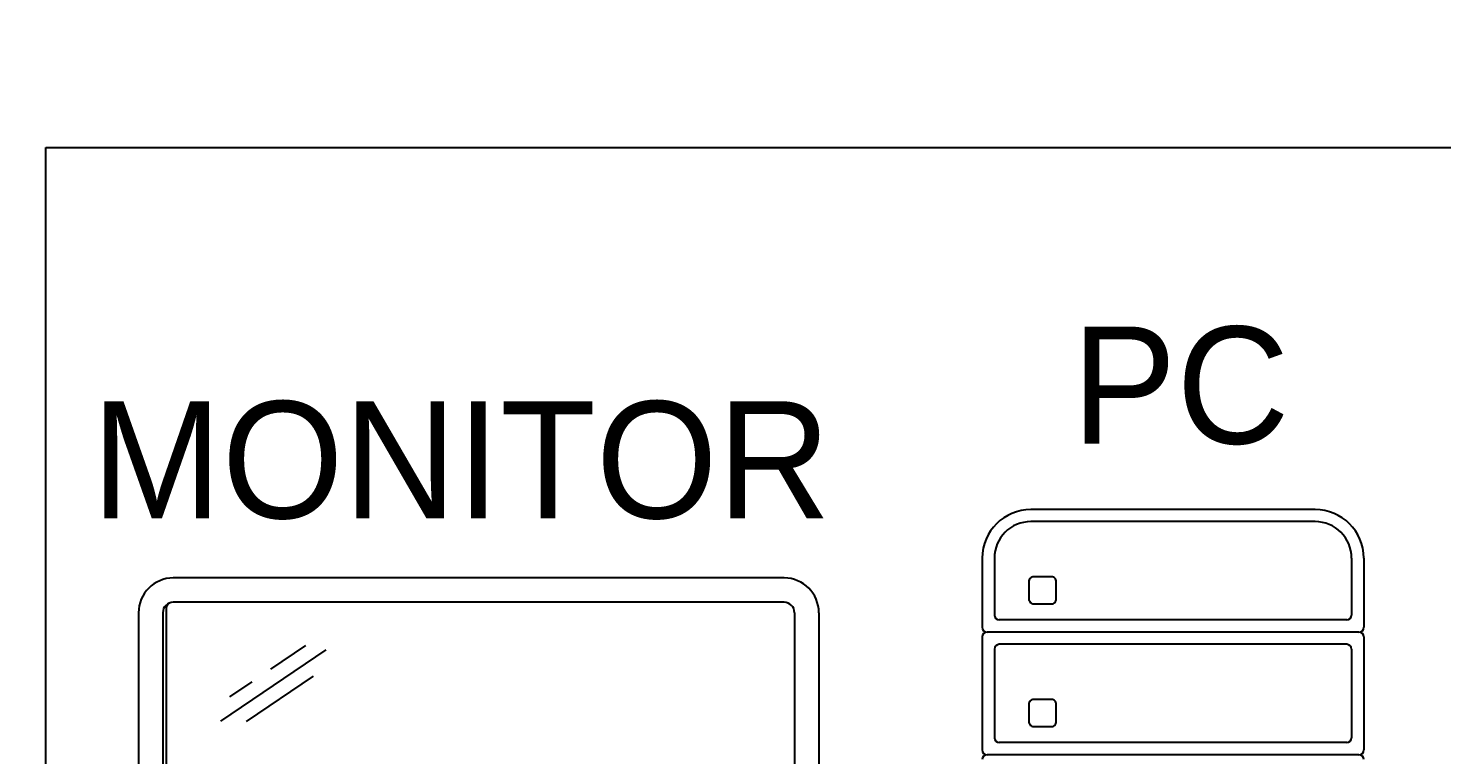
# Model space of a CAD drawing. Header units: millimetres. Extents: x 1282755 to 1285234, y -1758265 to -1757672.
# Drawn here: x 1284198.251 to 1284202.655, y -1757891.824 to -1757889.56 of the extents above; entities that cross this region are included whole.
import ezdxf

# ---------------------------------------------------------------- set-up
doc = ezdxf.new("R2010")
doc.units = ezdxf.units.MM
doc.layers.add('MR', color=7, linetype='Continuous')
doc.styles.add('새굴림', font='NGULIM.TTF')

# ---------------------------------------------------------------- blocks, each defined once
blk = doc.blocks.new('방재실(계통도)')
at = {"layer": 'MR', "color": 4}
for p, q in [((-285186.6, 60692.3), (-285400.9, 60692.3)), ((-285186.6, 60683.2), (-285400.9, 60683.2)), ((-285437.5, 60655.7), (-285437.5, 60603.5)), ((-285428.4, 60655.7), (-285428.4, 60612.7)), ((-285159.1, 60655.7), (-285159.1, 60612.7)), ((-285150, 60655.7), (-285150, 60603.5)), ((-285586.9, 60640.7), (-286047.4, 60640.7)), ((-285586.9, 60622.4), (-286047.4, 60622.4)), ((-286073.6, 60614.5), (-286073.6, 60315.9)), ((-286055.2, 60614.5), (-286055.2, 60315.9)), ((-286052.8, 60616.6), (-286052.8, 60317.9)), ((-285579.1, 60614.5), (-285579.1, 60315.9)), ((-285560.7, 60614.5), (-285560.7, 60315.9)), ((-285162.8, 60609), (-285424.7, 60609)), ((-285153.6, 60599.9), (-285433.9, 60599.9)), ((-285947.8, 60589.7), (-285974, 60572)), ((-285437.5, 60596.2), (-285437.5, 60511)), ((-285428.4, 60587), (-285428.4, 60520.2)), ((-285162.8, 60590.7), (-285424.7, 60590.7)), ((-285159.1, 60587), (-285159.1, 60520.2)), ((-285150, 60596.2), (-285150, 60511)), ((-285932.4, 60586.5), (-286011.8, 60532.8)), ((-285941.9, 60566.6), (-285992.5, 60532.4)), ((-285988.2, 60562.4), (-286005, 60551)), ((-285162.8, 60516.5), (-285424.7, 60516.5)), ((-285153.6, 60507.4), (-285433.9, 60507.4))]:
    blk.add_line(p, q, dxfattribs=at)
blk.add_lwpolyline([(-286143.5, 60965.2), (-284630.8, 60965.2), (-284630.8, 59897.2), (-286143.5, 59897.2), (-286143.5, 60965.2), (-286143.5, 60965.2)], dxfattribs=at)
for points in [[(-285385.3, 60641.6), (-285398.7, 60641.6, 0.414214), (-285402.4, 60637.9), (-285402.4, 60624.9, 0.414214), (-285398.7, 60621.2), (-285385.3, 60621.2, 0.414214), (-285381.7, 60624.9), (-285381.7, 60637.9, 0.414214)], [(-285385.3, 60549.1), (-285398.7, 60549.1, 0.414214), (-285402.4, 60545.5), (-285402.4, 60532.4, 0.414214), (-285398.7, 60528.7), (-285385.3, 60528.7, 0.414214), (-285381.7, 60532.4), (-285381.7, 60545.5, 0.414214)]]:
    blk.add_lwpolyline(points, format="xyb", close=True, dxfattribs=at)
for centre, radius, start, end in [((-285400.9, 60655.7), 36.6, 90, 180), ((-285400.9, 60655.7), 27.5, 90, 180), ((-285186.6, 60655.7), 36.6, 0, 90), ((-285186.6, 60655.7), 27.5, 0, 90), ((-286047.4, 60614.5), 26.2, 90, 180), ((-285586.9, 60614.5), 26.2, 0, 90), ((-286047.4, 60614.5), 7.85, 90, 180), ((-286045, 60616.6), 7.85, 142.6891, 180), ((-285586.9, 60614.5), 7.85, 0, 90), ((-285424.7, 60612.7), 3.66, 180, 270), ((-285162.8, 60612.7), 3.66, 270, 0), ((-285433.9, 60603.5), 3.66, 180, 270), ((-285433.9, 60596.2), 3.66, 90, 180), ((-285153.6, 60603.5), 3.66, 270, 0), ((-285153.6, 60596.2), 3.66, 0, 90), ((-285424.7, 60587), 3.66, 90, 180), ((-285162.8, 60587), 3.66, 0, 90), ((-285424.7, 60520.2), 3.66, 180, 270), ((-285162.8, 60520.2), 3.66, 270, 0), ((-285433.9, 60511), 3.66, 180, 270), ((-285433.9, 60503.7), 3.66, 90, 180), ((-285153.6, 60511), 3.66, 270, 0), ((-285153.6, 60503.7), 3.66, 0, 90)]:
    blk.add_arc(centre, radius, start, end, dxfattribs=at)
at = {"layer": 'MR', "color": 4, "style": '새굴림'}
for s, p in [('PC', (-285369.9, 60742)), ('MONITOR', (-286109.1, 60685.7))]:
    blk.add_text(s, height=88.27, dxfattribs=at).set_placement(p)

msp = doc.modelspace()

# ---------------------------------------------------------------- wipeouts: each hides what was drawn before it
msp.add_wipeout([(1284126.3027, -1757820.8299), (1284256.4926, -1757820.8299), (1284256.4926, -1757989.5204), (1284126.3027, -1757989.5204)]).dxf.layer = 'MR'

# ---------------------------------------------------------------- next in the draw order: block references
at = {"layer": 'MR', "color": 7, "xscale": 0.0041327098756414, "yscale": 0.0041327098756414, "zscale": 0.0041327098756414}
msp.add_blockref('방재실(계통도)', (1285380.8536, -1758141.883), dxfattribs=at)

doc.saveas('drawing.dxf')
